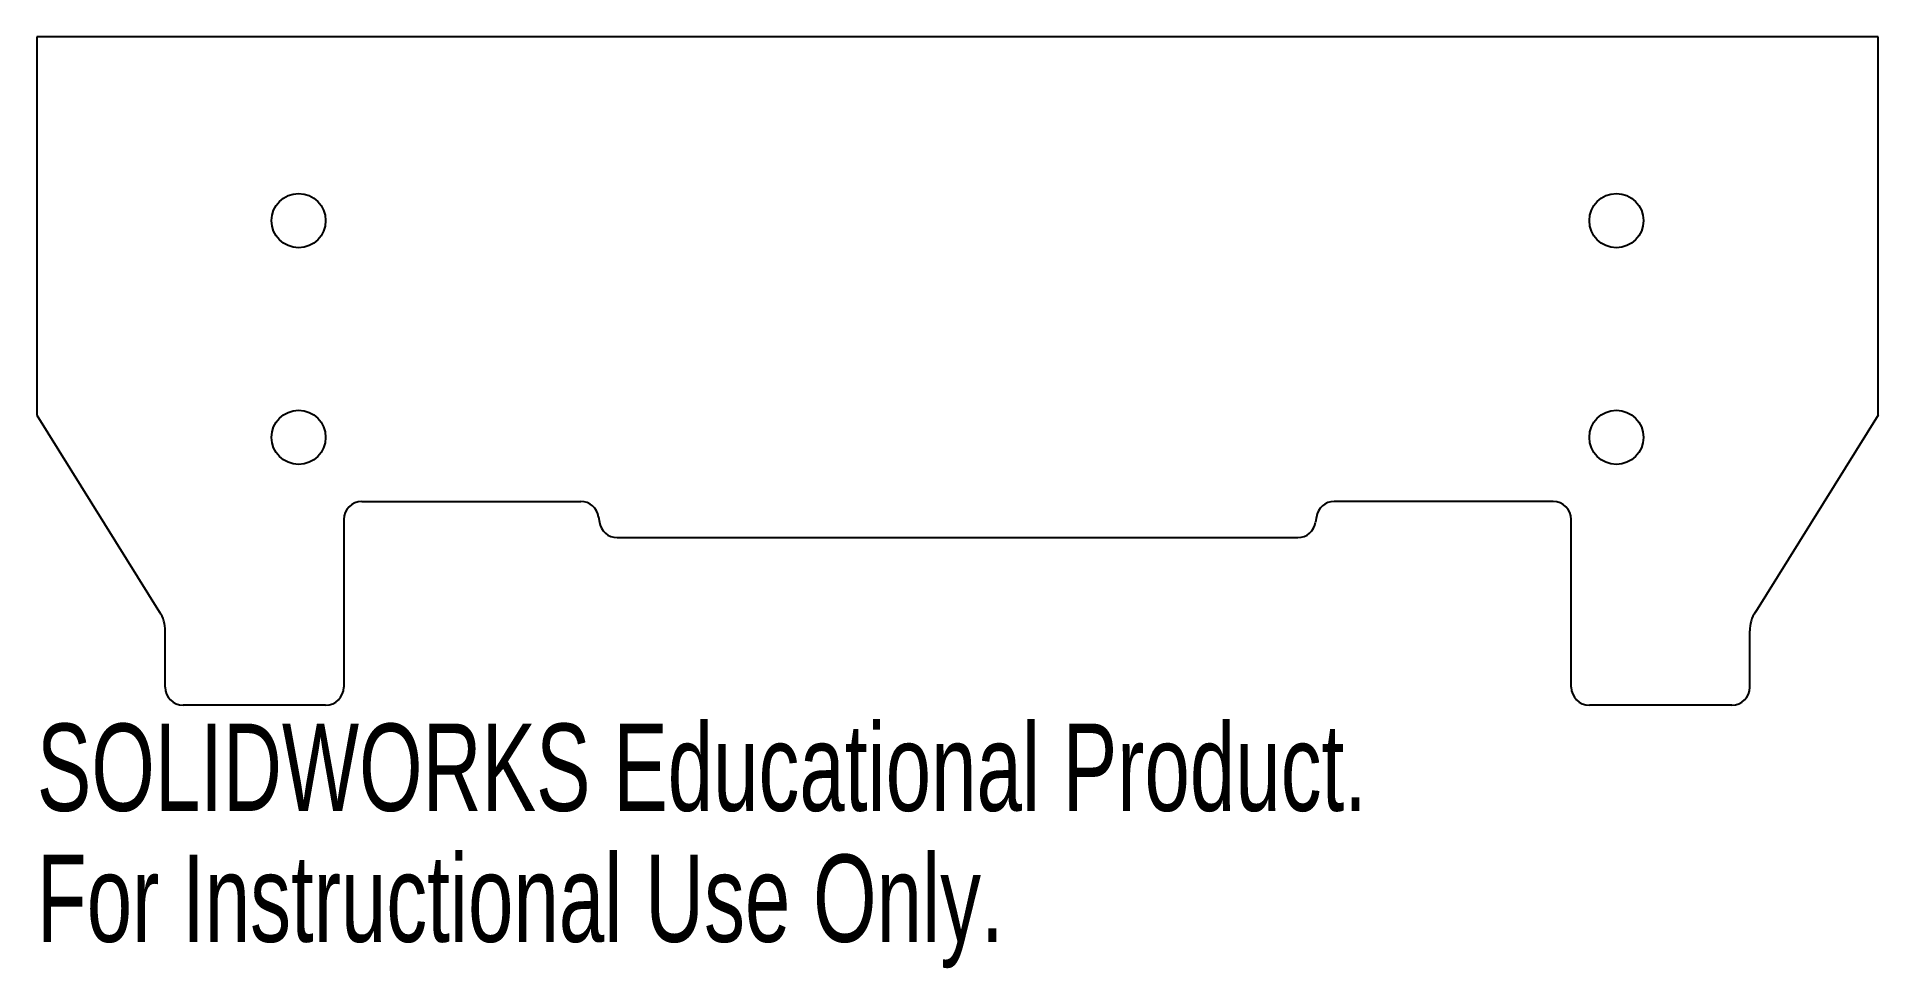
# Model space of a CAD drawing. Header units: millimetres. Extents: x -51 to 51, y -79 to -28.
import ezdxf

# ---------------------------------------------------------------- set-up
doc = ezdxf.new("R2010")
doc.units = ezdxf.units.MM
doc.styles.add('SLDTEXTSTYLE0', font='TXT', dxfattribs={"width": 0.7})

msp = doc.modelspace()

# ---------------------------------------------------------------- linework, layer by layer
at = {"color": 7, "linetype": 'Continuous', "lineweight": 25}
for p, q in [((51, -27.83), (-51, -27.83)), ((-51, -27.83), (-51, -48.78)), ((51, -48.78), (51, -27.83)), ((-51, -48.78), (-44.2, -59.67)), ((51, -48.78), (44.2, -59.67)), ((-33, -53.55), (-20.87, -53.55)), ((33, -53.55), (20.87, -53.55)), ((-34, -54.55), (-34, -63.83)), ((-19.88, -54.41), (-19.84, -54.69)), ((19.88, -54.41), (19.84, -54.69)), ((34, -63.83), (34, -54.55)), ((-18.85, -55.55), (18.85, -55.55)), ((-43.89, -63.83), (-43.89, -60.72)), ((43.89, -63.83), (43.89, -60.72)), ((-35, -64.83), (-42.89, -64.83)), ((42.89, -64.83), (35, -64.83))]:
    msp.add_line(p, q, dxfattribs=at)
for centre in [(-36.5, -38), (36.5, -38), (-36.5, -50), (36.5, -50)]:
    msp.add_circle(centre, 1.5, dxfattribs=at)
for centre, radius, start, end in [((-33, -54.55), 1, 90, 180), ((-20.87, -54.55), 1, 8, 90), ((20.87, -54.55), 1, 90, 172), ((33, -54.55), 1, 0, 90), ((-18.85, -54.55), 1, 188, 270), ((18.85, -54.55), 1, 270, 352), ((-45.89, -60.72), 2, 0, 32), ((45.89, -60.72), 2, 148, 180), ((-42.89, -63.83), 1, 180, 270), ((-35, -63.83), 1, 270, 0), ((35, -63.83), 1, 180, 270), ((42.89, -63.83), 1, 270, 0)]:
    msp.add_arc(centre, radius, start, end, dxfattribs=at)

# ---------------------------------------------------------------- texts
at = {"color": 7, "linetype": 'Continuous', "char_height": 4.8336, "attachment_point": 1, "style": 'SLDTEXTSTYLE0'}
for s, insert in [('SOLIDWORKS Educational Product.', (-51, -65.85)), ('For Instructional Use Only.', (-51, -73.1))]:
    msp.add_mtext(s, dxfattribs=dict(at, insert=insert))

doc.saveas('drawing.dxf')
